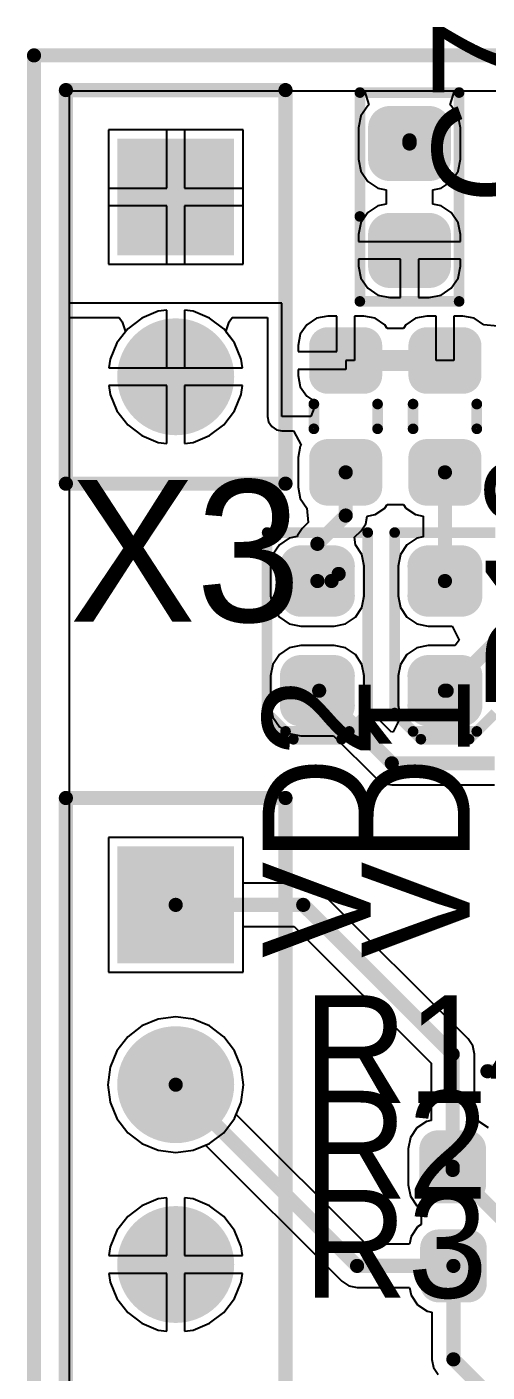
# Model space of a CAD drawing. Header units: millimetres. Extents: x -0.1 to 50.1, y -0.1 to 30.4.
# Drawn here: x -0.1 to 6.39, y 11.4 to 30.4 of the extents above; entities that cross this region are included whole.
import ezdxf

# ---------------------------------------------------------------- set-up
doc = ezdxf.new("R2010")
doc.units = ezdxf.units.MM
for name, color, linetype in [('BottomLayer', 5, 'Continuous'), ('BottomSolder', 6, 'Continuous'), ('Mechanical1', 6, 'Continuous'), ('MultiLayer', 9, 'Continuous'), ('TopLayer', 1, 'Continuous'), ('TopOverlay', 2, 'Continuous'), ('TopSolder', 216, 'Continuous')]:
    doc.layers.add(name, color=color, linetype=linetype)

msp = doc.modelspace()

# ---------------------------------------------------------------- linework, layer by layer
at = {"layer": 'BottomLayer'}
for p, q in [((0.5, 0.5), (0.5, 29.5)), ((0.5, 29.5), (49.5, 29.5)), ((2.95, 28.95), (1.05, 28.95)), ((1.05, 28.95), (1.05, 27.05)), ((2.95, 27.05), (2.95, 28.95)), ((1.05, 27.05), (2.95, 27.05)), ((1.521, 26.29), (1.322, 26.138)), ((1.752, 26.386), (1.521, 26.29)), ((1.875, 26.402), (1.752, 26.386)), ((1.875, 25.585), (1.875, 26.402)), ((2.248, 26.386), (2.125, 26.402)), ((2.125, 26.402), (2.125, 25.585)), ((2.479, 26.29), (2.248, 26.386)), ((2.678, 26.138), (2.479, 26.29)), ((1.322, 26.138), (1.17, 25.939)), ((2.83, 25.939), (2.678, 26.138)), ((1.17, 25.939), (1.074, 25.708)), ((2.926, 25.708), (2.83, 25.939)), ((1.074, 25.708), (1.058, 25.585)), ((2.942, 25.585), (2.926, 25.708)), ((1.058, 25.585), (1.875, 25.585)), ((2.125, 25.585), (2.942, 25.585)), ((1.875, 25.335), (1.058, 25.335)), ((1.058, 25.335), (1.074, 25.212)), ((1.875, 24.518), (1.875, 25.335)), ((2.942, 25.335), (2.125, 25.335)), ((2.125, 25.335), (2.125, 24.518)), ((2.926, 25.212), (2.942, 25.335)), ((1.074, 25.212), (1.17, 24.981)), ((2.83, 24.981), (2.926, 25.212)), ((1.17, 24.981), (1.322, 24.782)), ((2.678, 24.782), (2.83, 24.981)), ((1.322, 24.782), (1.521, 24.63)), ((2.479, 24.63), (2.678, 24.782)), ((1.521, 24.63), (1.752, 24.534)), ((1.752, 24.534), (1.875, 24.518)), ((2.125, 24.518), (2.248, 24.534)), ((2.248, 24.534), (2.479, 24.63)), ((2.95, 18.95), (1.05, 18.95)), ((1.05, 18.95), (1.05, 17.05)), ((2.95, 17.05), (2.95, 18.95)), ((1.05, 17.05), (2.95, 17.05)), ((1.752, 16.386), (1.521, 16.29)), ((2, 16.418), (1.752, 16.386)), ((2.248, 16.386), (2, 16.418)), ((2.479, 16.29), (2.248, 16.386)), ((1.521, 16.29), (1.322, 16.138)), ((2.678, 16.138), (2.479, 16.29)), ((1.322, 16.138), (1.17, 15.939)), ((2.83, 15.939), (2.678, 16.138)), ((1.17, 15.939), (1.074, 15.708)), ((2.926, 15.708), (2.83, 15.939)), ((1.074, 15.708), (1.042, 15.46)), ((2.958, 15.46), (2.926, 15.708)), ((1.042, 15.46), (1.074, 15.212)), ((2.926, 15.212), (2.958, 15.46)), ((1.074, 15.212), (1.17, 14.981)), ((2.83, 14.981), (2.926, 15.212)), ((1.17, 14.981), (1.322, 14.782)), ((2.678, 14.782), (2.83, 14.981)), ((1.322, 14.782), (1.521, 14.63)), ((2.479, 14.63), (2.678, 14.782)), ((1.521, 14.63), (1.752, 14.534)), ((1.752, 14.534), (2, 14.502)), ((2, 14.502), (2.248, 14.534)), ((2.248, 14.534), (2.479, 14.63)), ((1.521, 13.75), (1.322, 13.598)), ((1.752, 13.846), (1.521, 13.75)), ((1.875, 13.862), (1.752, 13.846)), ((1.875, 13.045), (1.875, 13.862)), ((2.248, 13.846), (2.125, 13.862)), ((2.125, 13.862), (2.125, 13.045)), ((2.479, 13.75), (2.248, 13.846)), ((2.678, 13.598), (2.479, 13.75)), ((1.322, 13.598), (1.17, 13.399)), ((2.83, 13.399), (2.678, 13.598)), ((1.17, 13.399), (1.074, 13.168)), ((2.926, 13.168), (2.83, 13.399)), ((1.074, 13.168), (1.058, 13.045)), ((2.942, 13.045), (2.926, 13.168)), ((1.058, 13.045), (1.875, 13.045)), ((2.125, 13.045), (2.942, 13.045)), ((1.875, 12.795), (1.058, 12.795)), ((1.058, 12.795), (1.074, 12.672)), ((1.875, 11.978), (1.875, 12.795)), ((2.942, 12.795), (2.125, 12.795)), ((2.125, 12.795), (2.125, 11.978)), ((2.926, 12.672), (2.942, 12.795)), ((1.074, 12.672), (1.17, 12.441)), ((2.83, 12.441), (2.926, 12.672)), ((1.17, 12.441), (1.322, 12.242)), ((2.678, 12.242), (2.83, 12.441)), ((1.322, 12.242), (1.521, 12.09)), ((2.479, 12.09), (2.678, 12.242)), ((1.521, 12.09), (1.752, 11.994)), ((1.752, 11.994), (1.875, 11.978)), ((2.125, 11.978), (2.248, 11.994)), ((2.248, 11.994), (2.479, 12.09))]:
    msp.add_line(p, q, dxfattribs=at)
for points, const_width in [([(5.1, 28.755, 1), (5.5, 28.755, 1)], 0.4), ([(1.625, 25.46, 1), (2.375, 25.46, 1)], 0.75), ([(1.625, 15.46, 1), (2.375, 15.46, 1)], 0.75), ([(1.625, 12.92, 1), (2.375, 12.92, 1)], 0.75)]:
    msp.add_lwpolyline(points, format="xyb", close=True, dxfattribs=dict(at, const_width=const_width))
for points in [[(2.75, 28.75), (1.25, 28.75), (2.75, 27.25), (1.25, 27.25)], [(2.75, 18.75), (1.25, 18.75), (2.75, 17.25), (1.25, 17.25)]]:
    msp.add_solid(points, dxfattribs=at)
at = {"layer": 'BottomSolder', "const_width": 0.825}
for points in [[(1.587, 25.46, 1), (2.413, 25.46, 1)], [(1.587, 15.46, 1), (2.413, 15.46, 1)], [(1.587, 12.92, 1), (2.413, 12.92, 1)]]:
    msp.add_lwpolyline(points, format="xyb", close=True, dxfattribs=at)
at = {"layer": 'BottomSolder'}
for points in [[(2.825, 28.825), (1.175, 28.825), (2.825, 27.175), (1.175, 27.175)], [(2.825, 18.825), (1.175, 18.825), (2.825, 17.175), (1.175, 17.175)]]:
    msp.add_solid(points, dxfattribs=at)
at = {"layer": 'Mechanical1', "const_width": 0.2}
for points in [[(0, 0), (0, 30)], [(0, 30), (50, 30)]]:
    msp.add_lwpolyline(points, dxfattribs=at)
at = {"layer": 'Mechanical1', "const_width": 0.1}
msp.add_lwpolyline([(-0.05, 30, 1), (0.05, 30, 1)], format="xyb", close=True, dxfattribs=at)
msp.add_lwpolyline([(-0.05, 30, 1), (0.05, 30, 1)], format="xyb", close=True, dxfattribs=at)
at = {"layer": 'MultiLayer'}
for points, const_width in [([(5.1, 28.755, 1), (5.5, 28.755, 1)], 0.4), ([(1.625, 25.46, 1), (2.375, 25.46, 1)], 0.75), ([(1.625, 15.46, 1), (2.375, 15.46, 1)], 0.75), ([(1.625, 12.92, 1), (2.375, 12.92, 1)], 0.75)]:
    msp.add_lwpolyline(points, format="xyb", close=True, dxfattribs=dict(at, const_width=const_width))
for points in [[(2.75, 28.75), (1.25, 28.75), (2.75, 27.25), (1.25, 27.25)], [(2.75, 18.75), (1.25, 18.75), (2.75, 17.25), (1.25, 17.25)]]:
    msp.add_solid(points, dxfattribs=at)
at = {"layer": 'TopLayer'}
for p, q in [((0.5, 26.5), (0.5, 29.5)), ((0.5, 29.5), (4.666, 29.5)), ((4.666, 29.5), (4.726, 29.3)), ((5.874, 29.3), (5.934, 29.5)), ((5.934, 29.5), (8.5, 29.5)), ((4.711, 29.289), (4.615, 29.147)), ((4.726, 29.3), (4.711, 29.289)), ((5.889, 29.289), (5.874, 29.3)), ((5.985, 29.147), (5.889, 29.289)), ((4.615, 29.147), (4.582, 28.978)), ((6.018, 28.978), (5.985, 29.147)), ((1.875, 28.95), (1.05, 28.95)), ((1.05, 28.95), (1.05, 28.125)), ((1.875, 28.125), (1.875, 28.95)), ((2.95, 28.95), (2.125, 28.95)), ((2.125, 28.95), (2.125, 28.125)), ((2.95, 28.125), (2.95, 28.95)), ((4.582, 28.978), (4.582, 28.532)), ((6.018, 28.532), (6.018, 28.978)), ((4.582, 28.532), (4.615, 28.363)), ((5.985, 28.363), (6.018, 28.532)), ((4.615, 28.363), (4.711, 28.221)), ((5.889, 28.221), (5.985, 28.363)), ((1.05, 28.125), (1.875, 28.125)), ((2.125, 28.125), (2.95, 28.125)), ((4.711, 28.221), (4.853, 28.125)), ((4.853, 28.125), (4.97, 28.102)), ((5.63, 28.102), (5.747, 28.125)), ((5.747, 28.125), (5.889, 28.221)), ((4.97, 28.102), (4.97, 27.898)), ((5.63, 27.898), (5.63, 28.102)), ((1.875, 27.875), (1.05, 27.875)), ((1.05, 27.875), (1.05, 27.05)), ((1.875, 27.05), (1.875, 27.875)), ((2.95, 27.875), (2.125, 27.875)), ((2.125, 27.875), (2.125, 27.05)), ((2.95, 27.05), (2.95, 27.875)), ((4.711, 27.779), (4.615, 27.637)), ((4.853, 27.875), (4.711, 27.779)), ((4.97, 27.898), (4.853, 27.875)), ((5.747, 27.875), (5.63, 27.898)), ((5.889, 27.779), (5.747, 27.875)), ((5.985, 27.637), (5.889, 27.779)), ((4.615, 27.637), (4.582, 27.468)), ((6.018, 27.468), (5.985, 27.637)), ((4.582, 27.468), (4.582, 27.37)), ((4.582, 27.37), (5.3, 27.37)), ((5.3, 27.37), (6.018, 27.37)), ((6.018, 27.37), (6.018, 27.468)), ((1.05, 27.05), (1.875, 27.05)), ((2.125, 27.05), (2.95, 27.05)), ((5.175, 27.12), (4.582, 27.12)), ((4.582, 27.12), (4.582, 27.022)), ((4.582, 27.022), (4.615, 26.853)), ((5.175, 26.582), (5.175, 27.12)), ((6.018, 27.12), (5.425, 27.12)), ((5.425, 27.12), (5.425, 26.582)), ((5.985, 26.853), (6.018, 27.022)), ((6.018, 27.022), (6.018, 27.12)), ((4.615, 26.853), (4.711, 26.711)), ((5.889, 26.711), (5.985, 26.853)), ((4.711, 26.711), (4.853, 26.615)), ((4.853, 26.615), (5.022, 26.582)), ((5.578, 26.582), (5.747, 26.615)), ((5.747, 26.615), (5.889, 26.711)), ((3.5, 26.5), (0.5, 26.5)), ((3.5, 24.9), (3.5, 26.5)), ((5.022, 26.582), (5.175, 26.582)), ((5.425, 26.582), (5.578, 26.582)), ((0.5, 26.096), (0.5, 26.296)), ((0.5, 26.296), (1.201, 26.296)), ((1.201, 26.296), (1.246, 26.237)), ((1.246, 26.237), (1.291, 26.096)), ((2.709, 26.096), (2.754, 26.237)), ((2.754, 26.237), (2.799, 26.296)), ((2.799, 26.296), (3.296, 26.296)), ((3.296, 26.296), (3.296, 24.9)), ((3.985, 26.286), (3.849, 26.196)), ((4.145, 26.318), (3.985, 26.286)), ((4.275, 26.318), (4.145, 26.318)), ((4.275, 25.815), (4.275, 26.318)), ((4.655, 26.318), (4.525, 26.318)), ((4.525, 26.318), (4.525, 25.69)), ((4.815, 26.286), (4.655, 26.318)), ((4.951, 26.196), (4.815, 26.286)), ((5.385, 26.286), (5.249, 26.196)), ((5.545, 26.318), (5.385, 26.286)), ((5.675, 26.318), (5.545, 26.318)), ((5.675, 25.69), (5.675, 26.318)), ((6.055, 26.318), (5.925, 26.318)), ((5.925, 26.318), (5.925, 25.69)), ((6.215, 26.286), (6.055, 26.318)), ((6.351, 26.196), (6.215, 26.286)), ((0.5, 0.5), (0.5, 26.096)), ((1.291, 26.096), (1.17, 25.939)), ((2.83, 25.939), (2.709, 26.096)), ((3.759, 26.06), (3.727, 25.9)), ((3.849, 26.196), (3.759, 26.06)), ((4.987, 26.142), (4.951, 26.196)), ((5.213, 26.142), (4.987, 26.142)), ((5.249, 26.196), (5.213, 26.142)), ((6.544, 26.177), (6.351, 26.196)), ((1.17, 25.939), (1.074, 25.708)), ((2.926, 25.708), (2.83, 25.939)), ((3.727, 25.9), (3.727, 25.815)), ((1.074, 25.708), (1.058, 25.585)), ((2.942, 25.585), (2.926, 25.708)), ((3.727, 25.815), (4.275, 25.815)), ((4.525, 25.69), (4.4, 25.69)), ((4.4, 25.69), (4.4, 25.565)), ((5.925, 25.69), (5.675, 25.69)), ((1.058, 25.585), (2, 25.585)), ((2, 25.585), (2.942, 25.585)), ((4.4, 25.565), (3.727, 25.565)), ((3.727, 25.565), (3.727, 25.48)), ((3.727, 25.48), (3.759, 25.32)), ((1.875, 25.335), (1.058, 25.335)), ((1.058, 25.335), (1.074, 25.212)), ((1.875, 24.518), (1.875, 25.335)), ((2.942, 25.335), (2.125, 25.335)), ((2.125, 25.335), (2.125, 24.518)), ((2.926, 25.212), (2.942, 25.335)), ((3.759, 25.32), (3.849, 25.184)), ((1.074, 25.212), (1.17, 24.981)), ((2.83, 24.981), (2.926, 25.212)), ((3.849, 25.184), (3.976, 25.1)), ((3.978, 25.085), (3.909, 24.9)), ((3.976, 25.1), (3.978, 25.085)), ((1.17, 24.981), (1.322, 24.782)), ((2.678, 24.782), (2.83, 24.981)), ((3.296, 24.9), (3.312, 24.822)), ((3.909, 24.9), (3.5, 24.9)), ((1.322, 24.782), (1.521, 24.63)), ((2.479, 24.63), (2.678, 24.782)), ((3.312, 24.822), (3.356, 24.756)), ((3.356, 24.756), (3.422, 24.712)), ((3.422, 24.712), (3.5, 24.696)), ((1.521, 24.63), (1.752, 24.534)), ((1.752, 24.534), (1.875, 24.518)), ((2.125, 24.518), (2.248, 24.534)), ((2.248, 24.534), (2.479, 24.63)), ((3.5, 24.696), (3.663, 24.696)), ((3.663, 24.696), (3.77, 24.496)), ((3.759, 24.48), (3.727, 24.32)), ((3.77, 24.496), (3.759, 24.48)), ((3.727, 24.32), (3.727, 23.9)), ((3.727, 23.9), (3.759, 23.74)), ((3.759, 23.74), (3.849, 23.604)), ((3.849, 23.604), (3.852, 23.603)), ((3.852, 23.603), (3.871, 23.404)), ((4.815, 23.514), (4.951, 23.604)), ((4.951, 23.604), (4.987, 23.658)), ((4.987, 23.658), (5.213, 23.658)), ((5.213, 23.658), (5.249, 23.604)), ((5.249, 23.604), (5.385, 23.514)), ((3.871, 23.404), (3.784, 23.316)), ((4.616, 23.284), (4.683, 23.383)), ((4.683, 23.383), (4.704, 23.492)), ((4.704, 23.492), (4.815, 23.514)), ((5.385, 23.514), (5.494, 23.492)), ((5.494, 23.492), (5.494, 23.198)), ((3.714, 23.202), (3.602, 23.179)), ((3.717, 23.217), (3.714, 23.202)), ((3.784, 23.316), (3.717, 23.217)), ((4.526, 23.194), (4.616, 23.284)), ((4.537, 23.087), (4.526, 23.194)), ((4.616, 23.284), (4.616, 23.284)), ((5.494, 23.198), (5.402, 23.179)), ((3.463, 23.087), (3.371, 22.948)), ((3.602, 23.179), (3.463, 23.087)), ((4.629, 22.948), (4.537, 23.087)), ((5.263, 23.087), (5.171, 22.948)), ((5.402, 23.179), (5.263, 23.087)), ((3.371, 22.948), (3.338, 22.785)), ((4.662, 22.785), (4.629, 22.948)), ((5.171, 22.948), (5.138, 22.785)), ((3.338, 22.785), (3.338, 22.365)), ((4.662, 22.365), (4.662, 22.785)), ((5.138, 22.785), (5.138, 22.365)), ((3.338, 22.365), (3.371, 22.202)), ((4.629, 22.202), (4.662, 22.365)), ((5.138, 22.365), (5.171, 22.202)), ((3.371, 22.202), (3.463, 22.063)), ((3.463, 22.063), (3.602, 21.971)), ((4.398, 21.971), (4.537, 22.063)), ((4.537, 22.063), (4.629, 22.202)), ((5.171, 22.202), (5.263, 22.063)), ((5.263, 22.063), (5.402, 21.971)), ((3.602, 21.971), (3.765, 21.938)), ((3.765, 21.938), (4.235, 21.938)), ((4.235, 21.938), (4.398, 21.971)), ((5.402, 21.971), (5.565, 21.938)), ((5.565, 21.938), (5.901, 21.938)), ((5.901, 21.938), (6.001, 21.738)), ((6.001, 21.738), (5.944, 21.662)), ((3.463, 21.537), (3.371, 21.398)), ((3.602, 21.629), (3.463, 21.537)), ((3.765, 21.662), (3.602, 21.629)), ((4.235, 21.662), (3.765, 21.662)), ((4.398, 21.629), (4.235, 21.662)), ((4.537, 21.537), (4.398, 21.629)), ((4.629, 21.398), (4.537, 21.537)), ((5.263, 21.537), (5.171, 21.398)), ((5.402, 21.629), (5.263, 21.537)), ((5.565, 21.662), (5.402, 21.629)), ((5.944, 21.662), (5.565, 21.662)), ((3.371, 21.398), (3.338, 21.235)), ((4.662, 21.235), (4.629, 21.398)), ((5.171, 21.398), (5.138, 21.235)), ((3.338, 21.235), (3.338, 20.815)), ((4.662, 20.821), (4.662, 21.235)), ((5.138, 21.235), (5.138, 20.815)), ((3.338, 20.815), (3.371, 20.652)), ((5.045, 20.438), (4.662, 20.821)), ((5.138, 20.815), (5.171, 20.652)), ((3.371, 20.652), (3.463, 20.513)), ((5.171, 20.652), (5.069, 20.444)), ((3.463, 20.513), (3.602, 20.421)), ((3.602, 20.421), (3.765, 20.388)), ((3.765, 20.388), (4.229, 20.388)), ((4.229, 20.388), (4.834, 19.784)), ((5.069, 20.444), (5.045, 20.438)), ((4.834, 19.784), (4.834, 19.784)), ((4.834, 19.784), (4.933, 19.717)), ((4.933, 19.717), (5.05, 19.694)), ((5.05, 19.694), (5.05, 19.694)), ((5.05, 19.694), (6.5, 19.694)), ((2.95, 18.95), (1.05, 18.95)), ((1.05, 18.95), (1.05, 17.05)), ((2.95, 18.306), (2.95, 18.95)), ((3.8, 18.306), (2.95, 18.306)), ((3.917, 18.283), (3.8, 18.306)), ((3.8, 18.306), (3.8, 18.306)), ((4.016, 18.216), (3.917, 18.283)), ((6.126, 16.106), (4.016, 18.216)), ((2.95, 17.05), (2.95, 17.694)), ((2.95, 17.694), (3.673, 17.694)), ((3.673, 17.694), (5.604, 15.763)), ((1.05, 17.05), (2.95, 17.05)), ((1.752, 16.386), (1.521, 16.29)), ((2, 16.418), (1.752, 16.386)), ((2.248, 16.386), (2, 16.418)), ((2.479, 16.29), (2.248, 16.386)), ((1.521, 16.29), (1.322, 16.138)), ((2.678, 16.138), (2.479, 16.29)), ((1.322, 16.138), (1.17, 15.939)), ((2.83, 15.939), (2.678, 16.138)), ((6.193, 16.007), (6.126, 16.106)), ((6.126, 16.106), (6.126, 16.106)), ((6.216, 15.89), (6.193, 16.007)), ((1.17, 15.939), (1.074, 15.708)), ((2.926, 15.708), (2.83, 15.939)), ((6.216, 14.954), (6.216, 15.89)), ((6.216, 15.89), (6.216, 15.89)), ((1.074, 15.708), (1.042, 15.46)), ((2.958, 15.46), (2.926, 15.708)), ((5.604, 15.763), (5.604, 14.954)), ((1.042, 15.46), (1.074, 15.212)), ((2.926, 15.212), (2.958, 15.46)), ((1.074, 15.212), (1.17, 14.981)), ((2.854, 15.039), (2.926, 15.212)), ((4.687, 13.206), (2.854, 15.039)), ((1.17, 14.981), (1.322, 14.782)), ((5.404, 14.851), (5.314, 14.715)), ((5.54, 14.941), (5.404, 14.851)), ((5.604, 14.954), (5.54, 14.941)), ((6.28, 14.941), (6.216, 14.954)), ((6.416, 14.851), (6.28, 14.941)), ((1.322, 14.782), (1.521, 14.63)), ((5.314, 14.715), (5.282, 14.555)), ((1.521, 14.63), (1.752, 14.534)), ((1.752, 14.534), (2, 14.502)), ((2, 14.502), (2.248, 14.534)), ((2.248, 14.534), (2.421, 14.606)), ((2.421, 14.606), (4.344, 12.684)), ((5.282, 14.555), (5.282, 14.045)), ((5.282, 14.045), (5.314, 13.885)), ((5.314, 13.885), (5.404, 13.749)), ((1.521, 13.75), (1.322, 13.598)), ((1.752, 13.846), (1.521, 13.75)), ((1.875, 13.862), (1.752, 13.846)), ((1.875, 13.045), (1.875, 13.862)), ((2.248, 13.846), (2.125, 13.862)), ((2.125, 13.862), (2.125, 13.045)), ((2.479, 13.75), (2.248, 13.846)), ((2.678, 13.598), (2.479, 13.75)), ((5.404, 13.749), (5.461, 13.712)), ((5.461, 13.712), (5.466, 13.485)), ((1.322, 13.598), (1.17, 13.399)), ((2.83, 13.399), (2.678, 13.598)), ((1.17, 13.399), (1.074, 13.168)), ((2.926, 13.168), (2.83, 13.399)), ((5.324, 13.315), (5.302, 13.206)), ((5.414, 13.451), (5.324, 13.315)), ((5.466, 13.485), (5.414, 13.451)), ((1.074, 13.168), (1.058, 13.045)), ((2.942, 13.045), (2.926, 13.168)), ((5.302, 13.206), (4.687, 13.206)), ((1.058, 13.045), (1.875, 13.045)), ((2.125, 13.045), (2.942, 13.045)), ((1.875, 12.795), (1.058, 12.795)), ((1.058, 12.795), (1.074, 12.672)), ((1.875, 11.978), (1.875, 12.795)), ((2.942, 12.795), (2.125, 12.795)), ((2.125, 12.795), (2.125, 11.978)), ((2.926, 12.672), (2.942, 12.795)), ((1.074, 12.672), (1.17, 12.441)), ((2.83, 12.441), (2.926, 12.672)), ((4.344, 12.684), (4.443, 12.617)), ((4.443, 12.617), (4.56, 12.594)), ((4.56, 12.594), (5.302, 12.594)), ((5.302, 12.594), (5.324, 12.485)), ((1.17, 12.441), (1.322, 12.242)), ((2.678, 12.242), (2.83, 12.441)), ((5.324, 12.485), (5.414, 12.349)), ((1.322, 12.242), (1.521, 12.09)), ((2.479, 12.09), (2.678, 12.242)), ((5.414, 12.349), (5.55, 12.259)), ((5.55, 12.259), (5.614, 12.246)), ((5.614, 12.246), (5.614, 11.58)), ((1.521, 12.09), (1.752, 11.994)), ((1.752, 11.994), (1.875, 11.978)), ((2.125, 11.978), (2.248, 11.994)), ((2.248, 11.994), (2.479, 12.09)), ((5.614, 11.58), (5.614, 11.58)), ((5.614, 11.58), (5.637, 11.463)), ((5.637, 11.463), (5.704, 11.364))]:
    msp.add_line(p, q, dxfattribs=at)
for points, const_width in [([(4.906, 28.978, 1), (5.138, 28.978, 1)], 0.232), ([(5.1, 28.755, 1), (5.5, 28.755, 1)], 0.4), ([(5.462, 28.978, 1), (5.694, 28.978, 1)], 0.232), ([(5.25, 28.8, 1), (5.35, 28.8, 1)], 0.1), ([(4.906, 28.532, 1), (5.138, 28.532, 1)], 0.232), ([(5.25, 28.755, 1), (5.35, 28.755, 1)], 0.1), ([(5.462, 28.532, 1), (5.694, 28.532, 1)], 0.232), ([(4.906, 27.468, 1), (5.138, 27.468, 1)], 0.232), ([(5.462, 27.468, 1), (5.694, 27.468, 1)], 0.232), ([(4.906, 27.022, 1), (5.138, 27.022, 1)], 0.232), ([(5.462, 27.022, 1), (5.694, 27.022, 1)], 0.232), ([(1.625, 25.46, 1), (2.375, 25.46, 1)], 0.75), ([(4.04, 25.9, 1), (4.25, 25.9, 1)], 0.21), ([(4.55, 25.9, 1), (4.76, 25.9, 1)], 0.21), ([(5.44, 25.9, 1), (5.65, 25.9, 1)], 0.21), ([(5.95, 25.9, 1), (6.16, 25.9, 1)], 0.21), ([(4.04, 25.48, 1), (4.25, 25.48, 1)], 0.21), ([(4.325, 25.69, 1), (4.475, 25.69, 1)], 0.15), ([(4.55, 25.48, 1), (4.76, 25.48, 1)], 0.21), ([(5.44, 25.48, 1), (5.65, 25.48, 1)], 0.21), ([(5.725, 25.69, 1), (5.875, 25.69, 1)], 0.15), ([(5.95, 25.48, 1), (6.16, 25.48, 1)], 0.21), ([(4.04, 24.32, 1), (4.25, 24.32, 1)], 0.21), ([(4.55, 24.32, 1), (4.76, 24.32, 1)], 0.21), ([(5.44, 24.32, 1), (5.65, 24.32, 1)], 0.21), ([(5.95, 24.32, 1), (6.16, 24.32, 1)], 0.21), ([(4.35, 24.11, 1), (4.45, 24.11, 1)], 0.1), ([(5.75, 24.11, 1), (5.85, 24.11, 1)], 0.1), ([(4.04, 23.9, 1), (4.25, 23.9, 1)], 0.21), ([(4.55, 23.9, 1), (4.76, 23.9, 1)], 0.21), ([(5.44, 23.9, 1), (5.65, 23.9, 1)], 0.21), ([(5.95, 23.9, 1), (6.16, 23.9, 1)], 0.21), ([(4.35, 23.5, 1), (4.45, 23.5, 1)], 0.1), ([(4.35, 23.5, 1), (4.45, 23.5, 1)], 0.1), ([(3.95, 23.1, 1), (4.05, 23.1, 1)], 0.1), ([(3.95, 23.1, 1), (4.05, 23.1, 1)], 0.1), ([(3.656, 22.785, 1), (3.874, 22.785, 1)], 0.219), ([(4.126, 22.785, 1), (4.344, 22.785, 1)], 0.219), ([(5.456, 22.785, 1), (5.674, 22.785, 1)], 0.219), ([(5.926, 22.785, 1), (6.144, 22.785, 1)], 0.219), ([(3.95, 22.575, 1), (4.05, 22.575, 1)], 0.1), ([(4.15, 22.575, 1), (4.25, 22.575, 1)], 0.1), ([(4.25, 22.675, 1), (4.35, 22.675, 1)], 0.1), ([(5.75, 22.575, 1), (5.85, 22.575, 1)], 0.1), ([(3.656, 22.365, 1), (3.874, 22.365, 1)], 0.219), ([(4.126, 22.365, 1), (4.344, 22.365, 1)], 0.219), ([(5.456, 22.365, 1), (5.674, 22.365, 1)], 0.219), ([(5.926, 22.365, 1), (6.144, 22.365, 1)], 0.219), ([(3.656, 21.235, 1), (3.874, 21.235, 1)], 0.219), ([(4.126, 21.235, 1), (4.344, 21.235, 1)], 0.219), ([(5.456, 21.235, 1), (5.674, 21.235, 1)], 0.219), ([(5.926, 21.235, 1), (6.144, 21.235, 1)], 0.219), ([(3.975, 21.025, 1), (4.075, 21.025, 1)], 0.1), ([(5.75, 21.025, 1), (5.85, 21.025, 1)], 0.1), ([(5.775, 21.025, 1), (5.875, 21.025, 1)], 0.1), ([(5.775, 21.025, 1), (5.875, 21.025, 1)], 0.1), ([(3.656, 20.815, 1), (3.874, 20.815, 1)], 0.219), ([(4.126, 20.815, 1), (4.344, 20.815, 1)], 0.219), ([(5.456, 20.815, 1), (5.674, 20.815, 1)], 0.219), ([(5.926, 20.815, 1), (6.144, 20.815, 1)], 0.219), ([(5, 20, 1), (5.1, 20, 1)], 0.1), ([(5, 20, 1), (5.1, 20, 1)], 0.1), ([(1.95, 18, 1), (2.05, 18, 1)], 0.1), ([(3.75, 18, 1), (3.85, 18, 1)], 0.1), ([(3.75, 18, 1), (3.85, 18, 1)], 0.1), ([(1.625, 15.46, 1), (2.375, 15.46, 1)], 0.75), ([(5.86, 15.89, 1), (5.96, 15.89, 1)], 0.1), ([(5.86, 15.89, 1), (5.96, 15.89, 1)], 0.1), ([(1.95, 15.46, 1), (2.05, 15.46, 1)], 0.1), ([(5.595, 14.555, 1), (5.805, 14.555, 1)], 0.21), ([(6.015, 14.555, 1), (6.225, 14.555, 1)], 0.21), ([(5.595, 14.045, 1), (5.805, 14.045, 1)], 0.21), ([(5.86, 14.3, 1), (5.96, 14.3, 1)], 0.1), ([(5.86, 14.3, 1), (5.96, 14.3, 1)], 0.1), ([(5.86, 14.255, 1), (5.96, 14.255, 1)], 0.1), ([(5.86, 14.255, 1), (5.96, 14.255, 1)], 0.1), ([(6.015, 14.045, 1), (6.225, 14.045, 1)], 0.21), ([(1.625, 12.92, 1), (2.375, 12.92, 1)], 0.75), ([(5.605, 13.155, 1), (5.815, 13.155, 1)], 0.21), ([(6.025, 13.155, 1), (6.235, 13.155, 1)], 0.21), ([(4.51, 12.9, 1), (4.61, 12.9, 1)], 0.1), ([(4.51, 12.9, 1), (4.61, 12.9, 1)], 0.1), ([(5.87, 12.9, 1), (5.97, 12.9, 1)], 0.1), ([(5.87, 12.9, 1), (5.97, 12.9, 1)], 0.1), ([(5.605, 12.645, 1), (5.815, 12.645, 1)], 0.21), ([(6.025, 12.645, 1), (6.235, 12.645, 1)], 0.21), ([(5.87, 11.58, 1), (5.97, 11.58, 1)], 0.1), ([(5.87, 11.58, 1), (5.97, 11.58, 1)], 0.1)]:
    msp.add_lwpolyline(points, format="xyb", close=True, dxfattribs=dict(at, const_width=const_width))
for points, const_width in [([(5.3, 28.755), (5.3, 28.8)], 0.2), ([(4.4, 25.69), (5.8, 25.69)], 0.3), ([(4.4, 23.5), (4.4, 24.11)], 0.2), ([(5.8, 22.575), (5.8, 24.11)], 0.2), ([(4, 23.1), (4.4, 23.5)], 0.2), ([(4, 22.575), (4, 23.1)], 0.2), ([(4.2, 22.575), (4.3, 22.675)], 0.2), ([(5.825, 21.025), (6.6, 21.8)], 0.2), ([(4.025, 21.025), (5.05, 20)], 0.2), ([(5.8, 21.025), (5.825, 21.025)], 0.2), ([(5.05, 20), (6.5, 20)], 0.2), ([(2, 18), (3.8, 18)], 0.2), ([(3.8, 18), (5.91, 15.89)], 0.2), ([(5.91, 14.3), (5.91, 15.89)], 0.2), ([(2, 15.46), (4.56, 12.9)], 0.2), ([(5.91, 14.255), (5.91, 14.3)], 0.2), ([(5.91, 14.255), (6.7, 13.465)], 0.2), ([(4.56, 12.9), (5.92, 12.9)], 0.2), ([(5.92, 11.58), (5.92, 12.9)], 0.2), ([(5.92, 11.58), (8.475, 9.025)], 0.2)]:
    msp.add_lwpolyline(points, dxfattribs=dict(at, const_width=const_width))
for points in [[(5.578, 28.3), (5.578, 29.21), (5.022, 28.3), (5.022, 29.21)], [(5.81, 28.532), (5.81, 28.978), (4.79, 28.532), (4.79, 28.978)], [(2.75, 28.75), (1.25, 28.75), (2.75, 27.25), (1.25, 27.25)], [(5.022, 27.7), (5.022, 26.79), (5.578, 27.7), (5.578, 26.79)], [(4.79, 27.468), (4.79, 27.022), (5.81, 27.468), (5.81, 27.022)], [(4.655, 25.27), (4.655, 26.11), (4.145, 25.27), (4.145, 26.11)], [(6.055, 25.27), (6.055, 26.11), (5.545, 25.27), (5.545, 26.11)], [(4.865, 25.48), (4.865, 25.9), (3.935, 25.48), (3.935, 25.9)], [(6.265, 25.48), (6.265, 25.9), (5.335, 25.48), (5.335, 25.9)], [(4.145, 24.53), (4.145, 23.69), (4.655, 24.53), (4.655, 23.69)], [(5.545, 24.53), (5.545, 23.69), (6.055, 24.53), (6.055, 23.69)], [(3.935, 24.32), (3.935, 23.9), (4.865, 24.32), (4.865, 23.9)], [(5.335, 24.32), (5.335, 23.9), (6.265, 24.32), (6.265, 23.9)], [(4.235, 22.146), (4.235, 23.003), (3.765, 22.146), (3.765, 23.003)], [(6.035, 22.146), (6.035, 23.003), (5.565, 22.146), (5.565, 23.003)], [(4.453, 22.365), (4.453, 22.785), (3.547, 22.365), (3.547, 22.785)], [(6.254, 22.365), (6.254, 22.785), (5.347, 22.365), (5.347, 22.785)], [(4.235, 20.596), (4.235, 21.453), (3.765, 20.596), (3.765, 21.453)], [(6.035, 20.596), (6.035, 21.453), (5.565, 20.596), (5.565, 21.453)], [(4.453, 20.815), (4.453, 21.235), (3.547, 20.815), (3.547, 21.235)], [(6.254, 20.815), (6.254, 21.235), (5.347, 20.815), (5.347, 21.235)], [(2.75, 18.75), (1.25, 18.75), (2.75, 17.25), (1.25, 17.25)], [(6.12, 14.765), (5.7, 14.765), (6.12, 13.835), (5.7, 13.835)], [(6.33, 14.555), (5.49, 14.555), (6.33, 14.045), (5.49, 14.045)], [(6.13, 13.365), (5.71, 13.365), (6.13, 12.435), (5.71, 12.435)], [(6.34, 13.155), (5.5, 13.155), (6.34, 12.645), (5.5, 12.645)]]:
    msp.add_solid(points, dxfattribs=at)
at = {"layer": 'TopOverlay'}
for points, const_width in [([(0.45, 29.51), (3.55, 29.51)], 0.2), ([(0.45, 23.95), (0.45, 29.51)], 0.2), ([(3.55, 23.95), (3.55, 29.51)], 0.2), ([(4.6, 29.475), (6, 29.475)], 0.15), ([(4.6, 27.725), (4.6, 29.475)], 0.15), ([(6, 26.525), (6, 29.475)], 0.15), ([(4.6, 26.525), (4.6, 27.725)], 0.15), ([(4.6, 26.525), (6, 26.525)], 0.15), ([(3.95, 24.725), (3.95, 25.075)], 0.15), ([(4.85, 24.725), (4.85, 25.075)], 0.15), ([(5.35, 24.725), (5.35, 25.075)], 0.15), ([(6.25, 24.725), (6.25, 25.075)], 0.15), ([(0.45, 23.95), (3.55, 23.95)], 0.2), ([(3.29, 23.26), (4.71, 23.26)], 0.15), ([(3.29, 20.707), (3.29, 23.26)], 0.15), ([(4.71, 20.707), (4.71, 23.26)], 0.15), ([(5.09, 23.26), (6.51, 23.26)], 0.15), ([(5.09, 20.707), (5.09, 23.26)], 0.15), ([(3.29, 20.71), (3.66, 20.34)], 0.15), ([(4.34, 20.34), (4.71, 20.71)], 0.15), ([(5.09, 20.71), (5.46, 20.34)], 0.15), ([(6.14, 20.34), (6.51, 20.71)], 0.15), ([(3.55, 20.45), (4.45, 20.45)], 0.15), ([(5.35, 20.45), (6.25, 20.45)], 0.15), ([(3.66, 20.34), (4.34, 20.34)], 0.15), ([(5.46, 20.34), (6.14, 20.34)], 0.15), ([(0.45, 19.51), (3.55, 19.51)], 0.2), ([(0.45, 8.835), (0.45, 19.51)], 0.2), ([(3.55, 8.835), (3.55, 19.51)], 0.2), ([(6.4, 15.65), (11.85, 15.65)], 0.2)]:
    msp.add_lwpolyline(points, dxfattribs=dict(at, const_width=const_width))
for points, const_width in [([(0.4, 29.51, 1), (0.5, 29.51, 1)], 0.1), ([(0.4, 29.51, 1), (0.5, 29.51, 1)], 0.1), ([(3.5, 29.51, 1), (3.6, 29.51, 1)], 0.1), ([(3.5, 29.51, 1), (3.6, 29.51, 1)], 0.1), ([(4.562, 29.475, 1), (4.637, 29.475, 1)], 0.075), ([(4.562, 29.475, 1), (4.637, 29.475, 1)], 0.075), ([(5.963, 29.475, 1), (6.038, 29.475, 1)], 0.075), ([(5.963, 29.475, 1), (6.038, 29.475, 1)], 0.075), ([(4.562, 27.725, 1), (4.637, 27.725, 1)], 0.075), ([(4.562, 27.725, 1), (4.637, 27.725, 1)], 0.075), ([(4.562, 26.525, 1), (4.637, 26.525, 1)], 0.075), ([(4.562, 26.525, 1), (4.637, 26.525, 1)], 0.075), ([(5.963, 26.525, 1), (6.038, 26.525, 1)], 0.075), ([(5.963, 26.525, 1), (6.038, 26.525, 1)], 0.075), ([(3.912, 25.075, 1), (3.988, 25.075, 1)], 0.075), ([(4.812, 25.075, 1), (4.887, 25.075, 1)], 0.075), ([(5.313, 25.075, 1), (5.388, 25.075, 1)], 0.075), ([(6.212, 25.075, 1), (6.288, 25.075, 1)], 0.075), ([(3.912, 24.725, 1), (3.988, 24.725, 1)], 0.075), ([(4.812, 24.725, 1), (4.887, 24.725, 1)], 0.075), ([(5.313, 24.725, 1), (5.388, 24.725, 1)], 0.075), ([(6.212, 24.725, 1), (6.288, 24.725, 1)], 0.075), ([(0.4, 23.95, 1), (0.5, 23.95, 1)], 0.1), ([(0.4, 23.95, 1), (0.5, 23.95, 1)], 0.1), ([(3.5, 23.95, 1), (3.6, 23.95, 1)], 0.1), ([(3.5, 23.95, 1), (3.6, 23.95, 1)], 0.1), ([(3.253, 23.26, 1), (3.328, 23.26, 1)], 0.075), ([(3.253, 23.26, 1), (3.328, 23.26, 1)], 0.075), ([(4.673, 23.26, 1), (4.748, 23.26, 1)], 0.075), ([(4.673, 23.26, 1), (4.748, 23.26, 1)], 0.075), ([(5.053, 23.26, 1), (5.128, 23.26, 1)], 0.075), ([(5.053, 23.26, 1), (5.128, 23.26, 1)], 0.075), ([(3.253, 20.71, 1), (3.328, 20.71, 1)], 0.075), ([(3.253, 20.707, 1), (3.328, 20.707, 1)], 0.075), ([(4.673, 20.71, 1), (4.748, 20.71, 1)], 0.075), ([(4.673, 20.707, 1), (4.748, 20.707, 1)], 0.075), ([(5.053, 20.71, 1), (5.128, 20.71, 1)], 0.075), ([(5.053, 20.707, 1), (5.128, 20.707, 1)], 0.075), ([(3.512, 20.45, 1), (3.588, 20.45, 1)], 0.075), ([(4.413, 20.45, 1), (4.488, 20.45, 1)], 0.075), ([(5.313, 20.45, 1), (5.388, 20.45, 1)], 0.075), ([(6.212, 20.45, 1), (6.288, 20.45, 1)], 0.075), ([(3.622, 20.34, 1), (3.698, 20.34, 1)], 0.075), ([(3.622, 20.34, 1), (3.698, 20.34, 1)], 0.075), ([(4.303, 20.34, 1), (4.378, 20.34, 1)], 0.075), ([(4.303, 20.34, 1), (4.378, 20.34, 1)], 0.075), ([(5.423, 20.34, 1), (5.498, 20.34, 1)], 0.075), ([(5.423, 20.34, 1), (5.498, 20.34, 1)], 0.075), ([(6.103, 20.34, 1), (6.178, 20.34, 1)], 0.075), ([(6.103, 20.34, 1), (6.178, 20.34, 1)], 0.075), ([(0.4, 19.51, 1), (0.5, 19.51, 1)], 0.1), ([(0.4, 19.51, 1), (0.5, 19.51, 1)], 0.1), ([(3.5, 19.51, 1), (3.6, 19.51, 1)], 0.1), ([(3.5, 19.51, 1), (3.6, 19.51, 1)], 0.1), ([(6.35, 15.65, 1), (6.45, 15.65, 1)], 0.1)]:
    msp.add_lwpolyline(points, format="xyb", close=True, dxfattribs=dict(at, const_width=const_width))
at = {"layer": 'TopSolder'}
for points, const_width in [([(4.869, 28.978, 1), (5.176, 28.978, 1)], 0.307), ([(5.424, 28.978, 1), (5.731, 28.978, 1)], 0.307), ([(4.869, 28.532, 1), (5.176, 28.532, 1)], 0.307), ([(5.424, 28.532, 1), (5.731, 28.532, 1)], 0.307), ([(4.869, 27.468, 1), (5.176, 27.468, 1)], 0.307), ([(5.424, 27.468, 1), (5.731, 27.468, 1)], 0.307), ([(4.869, 27.022, 1), (5.176, 27.022, 1)], 0.307), ([(5.424, 27.022, 1), (5.731, 27.022, 1)], 0.307), ([(1.587, 25.46, 1), (2.413, 25.46, 1)], 0.825), ([(4.015, 25.9, 1), (4.275, 25.9, 1)], 0.26), ([(4.525, 25.9, 1), (4.785, 25.9, 1)], 0.26), ([(5.415, 25.9, 1), (5.675, 25.9, 1)], 0.26), ([(5.925, 25.9, 1), (6.185, 25.9, 1)], 0.26), ([(4.015, 25.48, 1), (4.275, 25.48, 1)], 0.26), ([(4.525, 25.48, 1), (4.785, 25.48, 1)], 0.26), ([(5.415, 25.48, 1), (5.675, 25.48, 1)], 0.26), ([(5.925, 25.48, 1), (6.185, 25.48, 1)], 0.26), ([(4.015, 24.32, 1), (4.275, 24.32, 1)], 0.26), ([(4.525, 24.32, 1), (4.785, 24.32, 1)], 0.26), ([(5.415, 24.32, 1), (5.675, 24.32, 1)], 0.26), ([(5.925, 24.32, 1), (6.185, 24.32, 1)], 0.26), ([(4.015, 23.9, 1), (4.275, 23.9, 1)], 0.26), ([(4.525, 23.9, 1), (4.785, 23.9, 1)], 0.26), ([(5.415, 23.9, 1), (5.675, 23.9, 1)], 0.26), ([(5.925, 23.9, 1), (6.185, 23.9, 1)], 0.26), ([(3.618, 22.785, 1), (3.912, 22.785, 1)], 0.294), ([(4.088, 22.785, 1), (4.382, 22.785, 1)], 0.294), ([(5.418, 22.785, 1), (5.712, 22.785, 1)], 0.294), ([(5.888, 22.785, 1), (6.182, 22.785, 1)], 0.294), ([(3.618, 22.365, 1), (3.912, 22.365, 1)], 0.294), ([(4.088, 22.365, 1), (4.382, 22.365, 1)], 0.294), ([(5.418, 22.365, 1), (5.712, 22.365, 1)], 0.294), ([(5.888, 22.365, 1), (6.182, 22.365, 1)], 0.294), ([(3.618, 21.235, 1), (3.912, 21.235, 1)], 0.294), ([(4.088, 21.235, 1), (4.382, 21.235, 1)], 0.294), ([(5.418, 21.235, 1), (5.712, 21.235, 1)], 0.294), ([(5.888, 21.235, 1), (6.182, 21.235, 1)], 0.294), ([(3.618, 20.815, 1), (3.912, 20.815, 1)], 0.294), ([(4.088, 20.815, 1), (4.382, 20.815, 1)], 0.294), ([(5.418, 20.815, 1), (5.712, 20.815, 1)], 0.294), ([(5.888, 20.815, 1), (6.182, 20.815, 1)], 0.294), ([(1.587, 15.46, 1), (2.413, 15.46, 1)], 0.825), ([(5.57, 14.555, 1), (5.83, 14.555, 1)], 0.26), ([(5.99, 14.555, 1), (6.25, 14.555, 1)], 0.26), ([(5.57, 14.045, 1), (5.83, 14.045, 1)], 0.26), ([(5.99, 14.045, 1), (6.25, 14.045, 1)], 0.26), ([(1.587, 12.92, 1), (2.413, 12.92, 1)], 0.825), ([(5.58, 13.155, 1), (5.84, 13.155, 1)], 0.26), ([(6, 13.155, 1), (6.26, 13.155, 1)], 0.26), ([(5.58, 12.645, 1), (5.84, 12.645, 1)], 0.26), ([(6, 12.645, 1), (6.26, 12.645, 1)], 0.26)]:
    msp.add_lwpolyline(points, format="xyb", close=True, dxfattribs=dict(at, const_width=const_width))
for points in [[(5.578, 28.225), (5.578, 29.285), (5.022, 28.225), (5.022, 29.285)], [(5.885, 28.532), (5.885, 28.978), (4.715, 28.532), (4.715, 28.978)], [(2.825, 28.825), (1.175, 28.825), (2.825, 27.175), (1.175, 27.175)], [(5.022, 27.775), (5.022, 26.715), (5.578, 27.775), (5.578, 26.715)], [(4.715, 27.468), (4.715, 27.022), (5.885, 27.468), (5.885, 27.022)], [(4.655, 25.22), (4.655, 26.16), (4.145, 25.22), (4.145, 26.16)], [(6.055, 25.22), (6.055, 26.16), (5.545, 25.22), (5.545, 26.16)], [(4.915, 25.48), (4.915, 25.9), (3.885, 25.48), (3.885, 25.9)], [(6.315, 25.48), (6.315, 25.9), (5.285, 25.48), (5.285, 25.9)], [(4.145, 24.58), (4.145, 23.64), (4.655, 24.58), (4.655, 23.64)], [(5.545, 24.58), (5.545, 23.64), (6.055, 24.58), (6.055, 23.64)], [(3.885, 24.32), (3.885, 23.9), (4.915, 24.32), (4.915, 23.9)], [(5.285, 24.32), (5.285, 23.9), (6.315, 24.32), (6.315, 23.9)], [(4.235, 22.071), (4.235, 23.079), (3.765, 22.071), (3.765, 23.079)], [(6.035, 22.071), (6.035, 23.079), (5.565, 22.071), (5.565, 23.079)], [(4.528, 22.365), (4.528, 22.785), (3.471, 22.365), (3.471, 22.785)], [(6.329, 22.365), (6.329, 22.785), (5.272, 22.365), (5.272, 22.785)], [(4.235, 20.521), (4.235, 21.528), (3.765, 20.521), (3.765, 21.528)], [(6.035, 20.521), (6.035, 21.528), (5.565, 20.521), (5.565, 21.528)], [(4.528, 20.815), (4.528, 21.235), (3.471, 20.815), (3.471, 21.235)], [(6.329, 20.815), (6.329, 21.235), (5.272, 20.815), (5.272, 21.235)], [(2.825, 18.825), (1.175, 18.825), (2.825, 17.175), (1.175, 17.175)], [(6.12, 14.815), (5.7, 14.815), (6.12, 13.785), (5.7, 13.785)], [(6.38, 14.555), (5.44, 14.555), (6.38, 14.045), (5.44, 14.045)], [(6.13, 13.415), (5.71, 13.415), (6.13, 12.385), (5.71, 12.385)], [(6.39, 13.155), (5.45, 13.155), (6.39, 12.645), (5.45, 12.645)]]:
    msp.add_solid(points, dxfattribs=at)

# ---------------------------------------------------------------- texts
at = {"layer": 'TopOverlay'}
for s, p in [('C7', (7.15, 27.9)), ('R19', (7.9, 20.7)), ('VD2', (4.75, 17.25)), ('VD1', (6.15, 17.25))]:
    msp.add_text(s, height=1.524, rotation=90, dxfattribs=at).set_placement(p)
for s, height, p in [('X3', 2, (0.5, 22)), ('R14', 1.524, (3.8, 15.2)), ('R2', 1.524, (3.8, 13.85)), ('R3', 1.524, (3.8, 12.45))]:
    msp.add_text(s, height=height, dxfattribs=at).set_placement(p)

doc.saveas('drawing.dxf')
